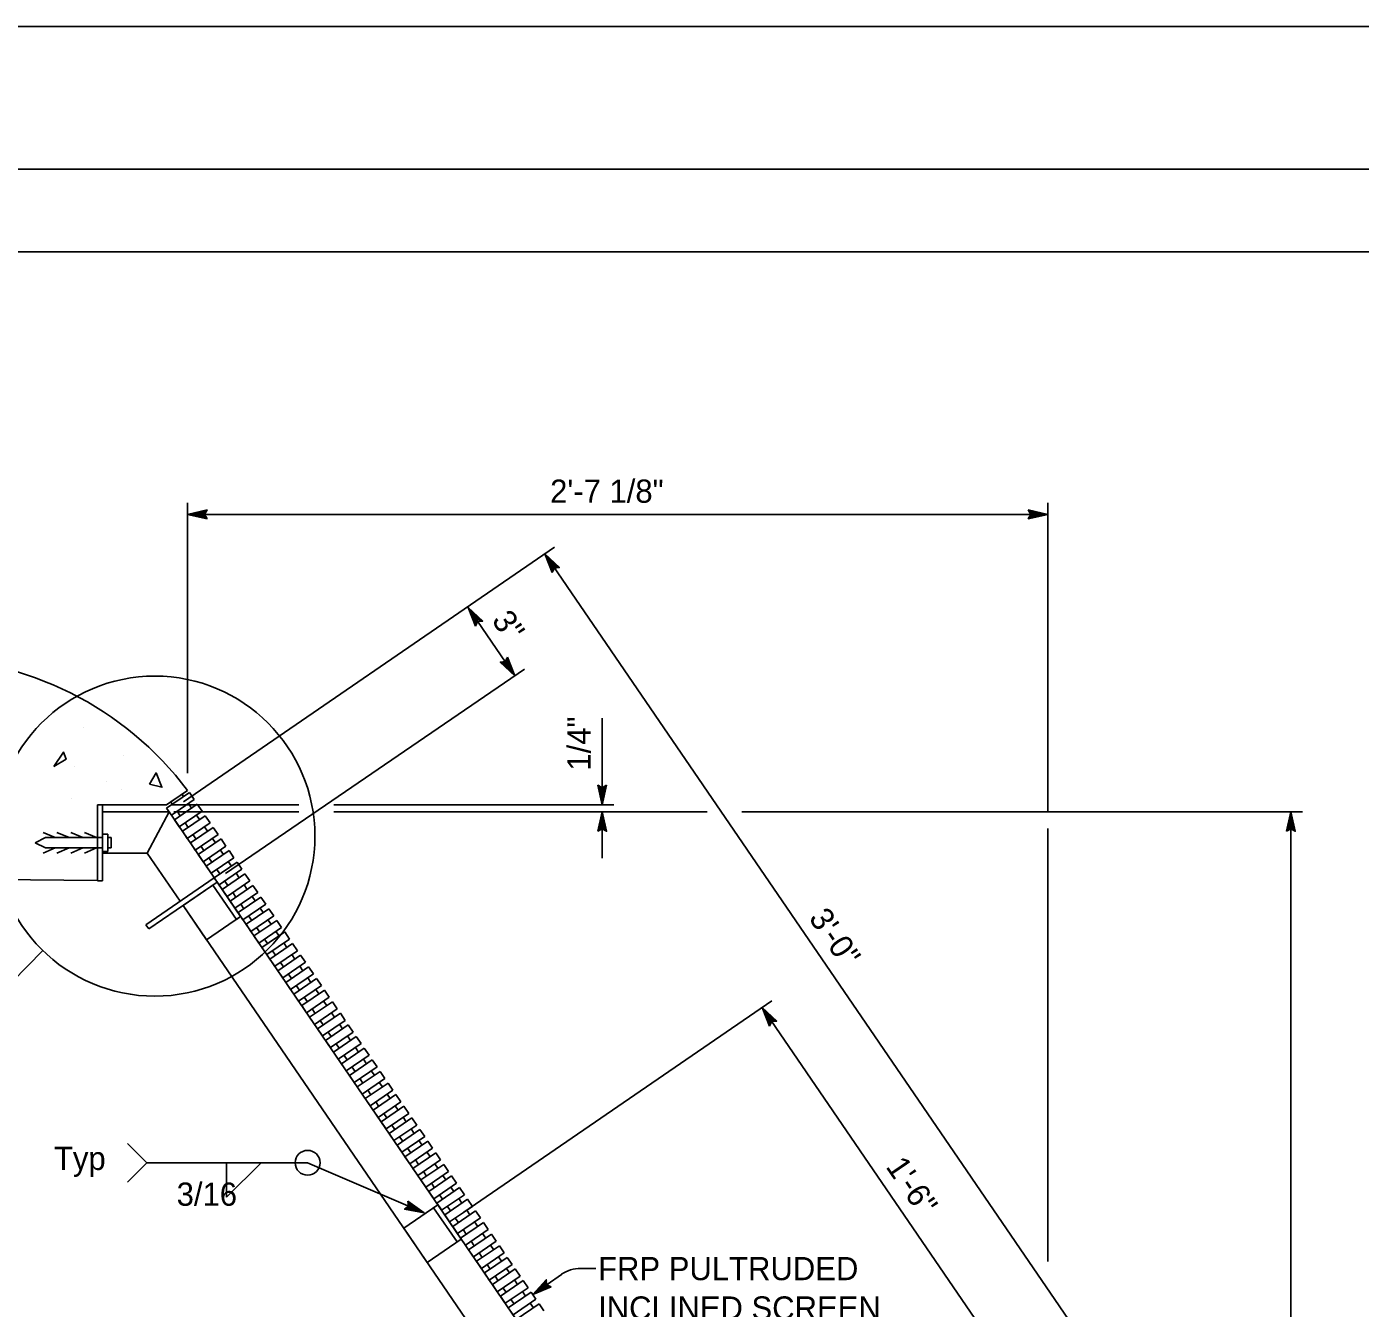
# Model space of a CAD drawing. Extents: x -893 to 867, y -474 to 712.
# Drawn here: x 59.7 to 462.1, y 325 to 712 of the extents above; entities that cross this region are included whole.
import ezdxf

# ---------------------------------------------------------------- set-up
doc = ezdxf.new("R2010")
doc.units = 0
for name, color, linetype in [('60 Nongeo Data', 7, 'Continuous'), ('border_PLOTTING-ELEMENTS', 7, 'Continuous'), ('border_rw_22x34_Cut_Lines', 7, 'Continuous'), ('border_SHEET', 7, 'Continuous')]:
    doc.layers.add(name, color=color, linetype=linetype)

msp = doc.modelspace()

# ---------------------------------------------------------------- linework, layer by layer
at = {"layer": '60 Nongeo Data'}
for p, q in [((108.22, 486.64), (108.22, 568.23)), ((367.79, 475.17), (367.79, 568.23)), ((108.22, 564.73), (367.79, 564.73)), ((106.97, 477.92), (218.91, 554.78)), ((216.02, 552.8), (385.32, 305.13)), ((192.86, 536.62), (206.97, 515.98)), ((119.64, 456.28), (209.86, 517.95)), ((233.34, 503.16), (233.34, 477.03)), ((108.22, 481.39), (101.84, 477.03)), ((108.77, 480.76), (101.89, 476.05)), ((103.14, 477.92), (106.58, 480.27)), ((106.58, 480.27), (107.05, 479.58)), ((108.77, 480.76), (110.23, 478.61)), ((101.84, 477.03), (81.01, 477.03)), ((81.01, 477.03), (81.01, 454.11)), ((82.57, 477.03), (82.57, 454.11)), ((102.64, 474.95), (82.57, 474.95)), ((96.05, 462.45), (102.64, 474.95)), ((101.89, 476.05), (103.35, 473.91)), ((367.79, 87.05), (102.64, 474.95)), ((103.14, 477.92), (103.61, 477.23)), ((103.34, 477.03), (141.83, 477.03)), ((110.23, 478.61), (103.35, 473.91)), ((104.14, 474.95), (141.83, 474.95)), ((111.17, 477.25), (104.29, 472.54)), ((105.07, 475.08), (106.01, 473.72)), ((112.63, 475.1), (105.75, 470.4)), ((108.51, 477.43), (109.45, 476.07)), ((111.17, 477.25), (112.63, 475.1)), ((152.33, 477.03), (236.84, 477.03)), ((152.33, 474.95), (236.84, 474.95)), ((152.37, 474.95), (264.97, 474.95)), ((233.34, 460.95), (233.34, 474.95)), ((275.47, 474.95), (444.65, 474.95)), ((441.15, 474.95), (441.15, 87.05)), ((104.29, 472.54), (105.75, 470.4)), ((113.56, 473.74), (106.68, 469.04)), ((107.47, 471.57), (108.4, 470.21)), ((115.03, 471.59), (108.15, 466.89)), ((110.91, 473.92), (111.84, 472.56)), ((113.56, 473.74), (115.03, 471.59)), ((62.26, 465.57), (65.41, 467.15)), ((64.67, 468.71), (68.3, 467.15)), ((65.41, 467.15), (82.57, 467.15)), ((68.84, 468.71), (72.47, 467.15)), ((73.01, 468.71), (76.63, 467.15)), ((77.17, 468.71), (80.8, 467.15)), ((82.57, 468.2), (82.57, 462.95)), ((82.57, 468.2), (84.13, 468.2)), ((84.13, 468.2), (84.13, 462.95)), ((84.13, 467.15), (85.18, 467.15)), ((85.18, 467.15), (85.18, 464)), ((106.68, 469.04), (108.15, 466.89)), ((115.96, 470.23), (109.08, 465.53)), ((109.87, 468.06), (110.8, 466.7)), ((117.43, 468.08), (110.55, 463.38)), ((113.31, 470.42), (114.24, 469.05)), ((115.71, 466.91), (116.64, 465.55)), ((115.96, 470.23), (117.43, 468.08)), ((367.79, 339.12), (367.79, 469.92)), ((62.26, 465.57), (65.41, 464)), ((64.67, 462.44), (68.3, 464)), ((65.41, 464), (82.57, 464)), ((68.84, 462.44), (72.47, 464)), ((73.01, 462.44), (76.63, 464)), ((77.17, 462.44), (80.8, 464)), ((84.13, 462.95), (82.57, 462.95)), ((85.18, 464), (84.13, 464)), ((109.08, 465.53), (110.55, 463.38)), ((118.36, 466.72), (111.48, 462.02)), ((112.27, 464.56), (113.2, 463.19)), ((119.83, 464.57), (112.95, 459.87)), ((120.76, 463.21), (113.88, 458.51)), ((118.11, 463.4), (119.04, 462.04)), ((118.36, 466.72), (119.83, 464.57)), ((120.76, 463.21), (122.23, 461.07)), ((96.05, 462.45), (82.57, 462.45)), ((105.99, 447.9), (96.05, 462.45)), ((111.48, 462.02), (112.95, 459.87)), ((114.67, 461.05), (115.6, 459.69)), ((122.23, 461.07), (115.35, 456.36)), ((123.16, 459.7), (116.28, 455)), ((120.51, 459.89), (121.44, 458.53)), ((123.16, 459.7), (124.62, 457.56)), ((-59.88, 455.55), (81.01, 454.14)), ((95.67, 440.85), (116.31, 454.95)), ((113.88, 458.51), (115.35, 456.36)), ((113.89, 458.52), (115.35, 456.37)), ((116.28, 455.01), (117.75, 452.86)), ((116.28, 455), (117.74, 452.86)), ((116.31, 454.95), (117.19, 453.66)), ((117.07, 457.54), (118, 456.18)), ((124.62, 457.56), (117.74, 452.86)), ((125.55, 456.2), (118.67, 451.49)), ((122.9, 456.38), (123.83, 455.02)), ((125.55, 456.2), (127.02, 454.05)), ((82.57, 454.11), (81.01, 454.11)), ((117.19, 453.66), (96.55, 439.56)), ((106.87, 446.61), (117.19, 453.66)), ((115.9, 452.78), (122.96, 442.46)), ((117.19, 453.66), (124.25, 443.34)), ((118.67, 451.49), (120.14, 449.35)), ((119.46, 454.03), (120.39, 452.67)), ((127.02, 454.05), (120.14, 449.35)), ((127.95, 452.69), (121.07, 447.98)), ((125.3, 452.87), (126.23, 451.51)), ((127.95, 452.69), (129.42, 450.54)), ((121.07, 447.98), (122.54, 445.84)), ((121.86, 450.52), (122.79, 449.16)), ((129.42, 450.54), (122.54, 445.84)), ((130.35, 449.18), (123.47, 444.48)), ((124.26, 447.01), (125.19, 445.65)), ((131.82, 447.03), (124.94, 442.33)), ((127.7, 449.37), (128.63, 448)), ((130.35, 449.18), (131.82, 447.03)), ((246.9, 241.76), (106.87, 446.61)), ((106.87, 446.61), (113.93, 436.29)), ((113.93, 436.29), (124.25, 443.34)), ((123.47, 444.48), (124.94, 442.33)), ((132.75, 445.67), (125.87, 440.97)), ((126.66, 443.51), (127.59, 442.14)), ((134.22, 443.52), (127.34, 438.82)), ((130.1, 445.86), (131.03, 444.49)), ((132.75, 445.67), (134.22, 443.52)), ((96.55, 439.56), (95.67, 440.85)), ((125.87, 440.97), (127.34, 438.82)), ((135.15, 442.16), (128.27, 437.46)), ((129.06, 440), (129.99, 438.64)), ((136.61, 440.02), (129.73, 435.31)), ((137.55, 438.65), (130.67, 433.95)), ((132.5, 442.35), (133.43, 440.99)), ((134.89, 438.84), (135.83, 437.48)), ((135.15, 442.16), (136.61, 440.02)), ((137.55, 438.65), (139.01, 436.51)), ((128.27, 437.46), (129.73, 435.31)), ((131.45, 436.49), (132.39, 435.13)), ((139.01, 436.51), (132.13, 431.8)), ((139.94, 435.15), (133.06, 430.44)), ((137.29, 435.33), (138.22, 433.97)), ((139.94, 435.15), (141.41, 433)), ((-10.16, 356.74), (64.54, 433.06)), ((130.67, 433.95), (132.13, 431.8)), ((133.85, 432.98), (134.78, 431.62)), ((141.41, 433), (134.53, 428.3)), ((142.34, 431.64), (135.46, 426.93)), ((139.69, 431.82), (140.62, 430.46)), ((142.34, 431.64), (143.81, 429.49)), ((133.06, 430.44), (134.53, 428.3)), ((135.46, 426.93), (136.93, 424.79)), ((136.25, 429.47), (137.18, 428.11)), ((143.81, 429.49), (136.93, 424.79)), ((144.74, 428.13), (137.86, 423.43)), ((142.09, 428.31), (143.02, 426.95)), ((144.74, 428.13), (146.21, 425.98)), ((137.86, 423.43), (139.33, 421.28)), ((138.65, 425.96), (139.58, 424.6)), ((146.21, 425.98), (139.33, 421.28)), ((147.14, 424.62), (140.26, 419.92)), ((144.49, 424.81), (145.42, 423.44)), ((147.14, 424.62), (148.61, 422.47)), ((140.26, 419.92), (141.73, 417.77)), ((141.05, 422.45), (141.98, 421.09)), ((148.61, 422.47), (141.73, 417.77)), ((149.54, 421.11), (142.66, 416.41)), ((143.45, 418.95), (144.38, 417.58)), ((151, 418.96), (144.12, 414.26)), ((146.89, 421.3), (147.82, 419.94)), ((149.54, 421.11), (151, 418.96)), ((142.66, 416.41), (144.12, 414.26)), ((151.93, 417.6), (145.05, 412.9)), ((145.84, 415.44), (146.77, 414.08)), ((153.4, 415.46), (146.52, 410.75)), ((149.28, 417.79), (150.21, 416.43)), ((151.93, 417.6), (153.4, 415.46)), ((191.62, 354.08), (284.47, 417.84)), ((281.58, 415.86), (366.23, 292.03)), ((145.05, 412.9), (146.52, 410.75)), ((154.33, 414.09), (147.45, 409.39)), ((148.24, 411.93), (149.17, 410.57)), ((155.8, 411.95), (148.92, 407.25)), ((156.73, 410.59), (149.85, 405.88)), ((151.68, 414.28), (152.61, 412.92)), ((154.08, 410.77), (155.01, 409.41)), ((154.33, 414.09), (155.8, 411.95)), ((156.73, 410.59), (158.2, 408.44)), ((147.45, 409.39), (148.92, 407.25)), ((150.64, 408.42), (151.57, 407.06)), ((158.2, 408.44), (151.32, 403.74)), ((159.13, 407.08), (152.25, 402.38)), ((156.48, 407.26), (157.41, 405.9)), ((159.13, 407.08), (160.6, 404.93)), ((149.85, 405.88), (151.32, 403.74)), ((152.26, 402.38), (153.72, 400.23)), ((153.04, 404.91), (153.97, 403.55)), ((160.6, 404.93), (153.72, 400.23)), ((161.53, 403.57), (154.65, 398.87)), ((158.88, 403.76), (159.81, 402.39)), ((161.53, 403.57), (162.99, 401.42)), ((152.25, 402.38), (153.72, 400.23)), ((154.65, 398.87), (156.11, 396.72)), ((155.44, 401.4), (156.37, 400.04)), ((162.99, 401.42), (156.11, 396.72)), ((163.93, 400.06), (157.05, 395.36)), ((161.27, 400.25), (162.21, 398.89)), ((163.93, 400.06), (165.39, 397.91)), ((157.05, 395.36), (158.51, 393.21)), ((157.83, 397.9), (158.77, 396.53)), ((165.39, 397.91), (158.51, 393.21)), ((166.32, 396.55), (159.44, 391.85)), ((160.23, 394.39), (161.16, 393.03)), ((167.79, 394.41), (160.91, 389.7)), ((163.67, 396.74), (164.6, 395.38)), ((166.32, 396.55), (167.79, 394.41)), ((159.44, 391.85), (160.91, 389.7)), ((168.72, 393.04), (161.84, 388.34)), ((162.63, 390.88), (163.56, 389.52)), ((170.19, 390.9), (163.31, 386.19)), ((166.07, 393.23), (167, 391.87)), ((168.72, 393.04), (170.19, 390.9)), ((161.84, 388.34), (163.31, 386.19)), ((171.12, 389.54), (164.24, 384.83)), ((165.03, 387.37), (165.96, 386.01)), ((172.59, 387.39), (165.71, 382.69)), ((168.47, 389.72), (169.4, 388.36)), ((171.12, 389.54), (172.59, 387.39)), ((164.24, 384.83), (165.71, 382.69)), ((173.52, 386.03), (166.64, 381.32)), ((167.43, 383.86), (168.36, 382.5)), ((174.99, 383.88), (168.11, 379.18)), ((175.92, 382.52), (169.04, 377.82)), ((170.87, 386.21), (171.8, 384.85)), ((173.27, 382.7), (174.2, 381.34)), ((173.52, 386.03), (174.99, 383.88)), ((175.92, 382.52), (177.38, 380.37)), ((166.64, 381.32), (168.11, 379.18)), ((169.83, 380.35), (170.76, 378.99)), ((177.38, 380.37), (170.5, 375.67)), ((178.31, 379.01), (171.43, 374.31)), ((175.66, 379.2), (176.59, 377.83)), ((178.31, 379.01), (179.78, 376.86)), ((95.92, 368.97), (90.09, 374.8)), ((169.04, 377.82), (170.5, 375.67)), ((171.43, 374.31), (172.9, 372.16)), ((172.22, 376.85), (173.15, 375.48)), ((179.78, 376.86), (172.9, 372.16)), ((180.71, 375.5), (173.83, 370.8)), ((178.06, 375.69), (178.99, 374.33)), ((180.71, 375.5), (182.18, 373.36)), ((173.83, 370.8), (175.3, 368.65)), ((174.62, 373.34), (175.55, 371.97)), ((182.18, 373.36), (175.3, 368.65)), ((183.11, 371.99), (176.23, 367.29)), ((180.46, 372.18), (181.39, 370.82)), ((183.11, 371.99), (184.58, 369.85)), ((95.92, 368.97), (90.09, 363.13)), ((95.92, 368.97), (144.45, 368.97)), ((120, 358.57), (120, 368.97)), ((120, 358.57), (130.4, 368.97)), ((179.64, 353.82), (144.45, 368.97)), ((176.23, 367.29), (177.7, 365.14)), ((177.02, 369.83), (177.95, 368.47)), ((184.58, 369.85), (177.7, 365.14)), ((185.51, 368.48), (178.63, 363.78)), ((179.42, 366.32), (180.35, 364.96)), ((186.98, 366.34), (180.1, 361.64)), ((182.86, 368.67), (183.79, 367.31)), ((185.51, 368.48), (186.98, 366.34)), ((178.63, 363.78), (180.1, 361.64)), ((187.91, 364.98), (181.03, 360.27)), ((181.82, 362.81), (182.75, 361.45)), ((189.37, 362.83), (182.49, 358.13)), ((185.26, 365.16), (186.19, 363.8)), ((187.91, 364.98), (189.37, 362.83)), ((181.03, 360.27), (182.49, 358.13)), ((190.31, 361.47), (183.43, 356.77)), ((184.21, 359.3), (185.15, 357.94)), ((191.77, 359.32), (184.89, 354.62)), ((187.65, 361.65), (188.59, 360.29)), ((190.05, 358.15), (190.98, 356.78)), ((190.31, 361.47), (191.77, 359.32)), ((173.44, 349.22), (183.76, 356.27)), ((182.47, 355.39), (189.53, 345.07)), ((183.43, 356.77), (184.9, 354.62)), ((183.43, 356.77), (184.89, 354.62)), ((183.76, 356.27), (190.82, 345.95)), ((192.7, 357.96), (185.82, 353.26)), ((186.61, 355.79), (187.54, 354.43)), ((194.17, 355.81), (187.29, 351.11)), ((195.1, 354.45), (188.22, 349.75)), ((192.45, 354.64), (193.38, 353.28)), ((192.7, 357.96), (194.17, 355.81)), ((195.1, 354.45), (196.57, 352.3)), ((185.82, 353.26), (187.29, 351.11)), ((189.01, 352.29), (189.94, 350.92)), ((196.57, 352.3), (189.69, 347.6)), ((197.5, 350.94), (190.62, 346.24)), ((194.85, 351.13), (195.78, 349.77)), ((197.5, 350.94), (198.97, 348.8)), ((173.44, 349.22), (180.5, 338.9)), ((188.22, 349.75), (189.69, 347.6)), ((190.62, 346.24), (192.09, 344.09)), ((191.41, 348.78), (192.34, 347.42)), ((198.97, 348.8), (192.09, 344.09)), ((199.9, 347.43), (193.02, 342.73)), ((197.25, 347.62), (198.18, 346.26)), ((199.9, 347.43), (201.36, 345.29)), ((180.5, 338.9), (190.82, 345.95)), ((193.02, 342.73), (194.49, 340.58)), ((193.81, 345.27), (194.74, 343.91)), ((201.36, 345.29), (194.49, 340.58)), ((202.3, 343.93), (195.42, 339.22)), ((199.65, 344.11), (200.58, 342.75)), ((202.3, 343.93), (203.76, 341.78)), ((195.42, 339.22), (196.88, 337.08)), ((196.21, 341.76), (197.14, 340.4)), ((203.76, 341.78), (196.88, 337.08)), ((204.69, 340.42), (197.81, 335.71)), ((198.6, 338.25), (199.53, 336.89)), ((206.16, 338.27), (199.28, 333.57)), ((202.04, 340.6), (202.97, 339.24)), ((204.69, 340.42), (206.16, 338.27)), ((197.81, 335.71), (199.28, 333.57)), ((207.09, 336.91), (200.21, 332.21)), ((201, 334.74), (201.93, 333.38)), ((208.56, 334.76), (201.68, 330.06)), ((204.44, 337.09), (205.37, 335.73)), ((207.09, 336.91), (208.56, 334.76)), ((200.21, 332.21), (201.68, 330.06)), ((209.49, 333.4), (202.61, 328.7)), ((203.4, 331.24), (204.33, 329.87)), ((210.96, 331.25), (204.08, 326.55)), ((206.84, 333.59), (207.77, 332.22)), ((209.24, 330.08), (210.17, 328.72)), ((209.49, 333.4), (210.96, 331.25)), ((202.61, 328.7), (204.08, 326.55)), ((211.89, 329.89), (205.01, 325.19)), ((205.8, 327.73), (206.73, 326.36)), ((213.36, 327.75), (206.48, 323.04)), ((214.29, 326.38), (207.41, 321.68)), ((211.64, 326.57), (212.57, 325.21)), ((211.89, 329.89), (213.36, 327.75)), ((214.29, 326.38), (215.75, 324.24)), ((205.01, 325.19), (206.48, 323.04))]:
    msp.add_line(p, q, dxfattribs=at)
for points in [[(114.13, 563.42), (108.22, 564.73), (114.13, 566.04), (113.92, 565.69), (109.59, 564.74), (113.92, 563.76), (113.71, 564.11), (110.94, 564.73), (113.71, 565.35), (113.5, 565), (112.3, 564.73), (113.5, 564.46), (113.34, 564.73), (114.13, 566.04), (113.34, 564.73)], [(361.88, 566.05), (367.79, 564.73), (361.88, 563.42), (362.09, 563.77), (366.42, 564.73), (362.09, 565.7), (362.3, 565.35), (365.07, 564.74), (362.3, 564.12), (362.51, 564.47), (363.71, 564.74), (362.51, 565.01), (362.67, 564.73), (361.88, 563.42), (362.67, 564.73)], [(218.27, 547.18), (216.02, 552.8), (220.44, 548.67), (220.03, 548.64), (216.8, 551.67), (218.44, 547.55), (218.61, 547.92), (217.56, 550.56), (219.62, 548.62), (219.22, 548.6), (218.32, 549.43), (218.78, 548.29), (218.91, 548.58), (220.44, 548.67), (218.91, 548.58)], [(195.11, 531), (192.86, 536.62), (197.28, 532.48), (196.87, 532.46), (193.64, 535.49), (195.28, 531.37), (195.45, 531.74), (194.4, 534.37), (196.47, 532.43), (196.06, 532.41), (195.16, 533.25), (195.62, 532.11), (195.75, 532.39), (197.28, 532.48), (195.75, 532.39)], [(204.73, 521.6), (206.97, 515.98), (202.56, 520.12), (202.97, 520.14), (206.2, 517.11), (204.56, 521.23), (204.39, 520.86), (205.44, 518.23), (203.37, 520.16), (203.78, 520.19), (204.67, 519.35), (204.22, 520.49), (204.08, 520.2), (202.56, 520.12), (204.08, 520.2)], [(67.85, 488.61), (70.81, 492.97), (71.6, 490.79)], [(96.76, 483.32), (98.73, 486.68), (100.52, 482.33)], [(234.66, 482.94), (233.34, 477.03), (232.03, 482.94), (232.38, 482.73), (233.33, 478.4), (234.31, 482.73), (233.96, 482.52), (233.34, 479.75), (232.73, 482.52), (233.07, 482.31), (233.34, 481.11), (233.61, 482.31), (233.34, 482.15), (232.03, 482.94), (233.34, 482.15)], [(232.02, 469.04), (233.34, 474.95), (234.65, 469.04), (234.3, 469.25), (233.34, 473.58), (232.37, 469.25), (232.72, 469.46), (233.33, 472.23), (233.95, 469.46), (233.6, 469.67), (233.33, 470.87), (233.07, 469.67), (233.34, 469.83), (234.65, 469.04), (233.34, 469.83)], [(439.83, 469.04), (441.15, 474.95), (442.46, 469.04), (442.11, 469.25), (441.15, 473.58), (440.18, 469.25), (440.53, 469.46), (441.15, 472.23), (441.76, 469.46), (441.41, 469.67), (441.15, 470.87), (440.88, 469.67), (441.15, 469.83), (442.46, 469.04), (441.15, 469.83)], [(115.9, 452.78), (117.19, 453.66), (124.25, 443.34), (122.96, 442.46)], [(283.83, 410.24), (281.58, 415.86), (286, 411.73), (285.59, 411.7), (282.36, 414.73), (284, 410.61), (284.17, 410.98), (283.12, 413.62), (285.18, 411.68), (284.78, 411.66), (283.88, 412.49), (284.34, 411.35), (284.47, 411.64), (286, 411.73), (284.47, 411.64)], [(174.74, 357.37), (179.64, 353.82), (173.7, 354.96), (174.03, 355.19), (178.38, 354.36), (174.79, 356.97), (174.84, 356.56), (177.14, 354.9), (174.36, 355.43), (174.69, 355.67), (175.9, 355.44), (174.9, 356.16), (174.94, 355.85), (173.7, 354.96), (174.94, 355.85)], [(182.47, 355.39), (183.76, 356.27), (190.82, 345.95), (189.53, 345.07)], [(217.96, 331.5), (212.36, 329.2), (216.45, 333.65), (216.48, 333.25), (213.48, 329.98), (217.59, 331.67), (217.22, 331.83), (214.59, 330.75), (216.51, 332.84), (216.54, 332.44), (215.71, 331.53), (216.85, 332), (216.56, 332.13), (216.45, 333.65), (216.56, 332.13)]]:
    msp.add_lwpolyline(points, close=True, dxfattribs=at)
for points in [[(212.36, 329.2), (221.08, 335.29)], [(226.81, 337.1), (231.43, 337.1)]]:
    msp.add_lwpolyline(points, dxfattribs=at)
for centre, radius in [((98.34, 467.58), 48.31), ((144.45, 368.97), 3.75)]:
    msp.add_circle(centre, radius, dxfattribs=at)
for centre, radius, start, end in [((28.26, 421.33), 100, 36.9108, 90.0207), ((226.81, 327.1), 10, 90, 124.9646)]:
    msp.add_arc(centre, radius, start, end, dxfattribs=at)
at = {"layer": 'border_PLOTTING-ELEMENTS'}
for points in [[(-893.45, -474.04), (866.55, -474.04), (866.55, 711.96), (-893.45, 711.96)], [(-863.45, 668.96), (836.55, 668.96), (836.55, -431.04), (-863.45, -431.04)]]:
    msp.add_lwpolyline(points, close=True, dxfattribs=at)
at = {"layer": 'border_rw_22x34_Cut_Lines'}
msp.add_lwpolyline([(-863.45, 668.96), (836.55, 668.96), (836.55, -431.04), (-863.45, -431.04)], close=True, dxfattribs=at)
at = {"layer": 'border_SHEET'}
msp.add_line((-813.45, 643.96), (811.55, 643.96), dxfattribs=at)

# ---------------------------------------------------------------- texts
at = {"layer": '60 Nongeo Data'}
for s, height, p in [('2\'-7 1/8"', 7, (217.62, 568.23)), ('.', 0.8, (76.62, 500.2)), ('.', 0.8, (88.61, 491.77)), ('.', 0.8, (73.91, 488.51)), ('.', 0.8, (83.56, 484.04)), ('.', 0.8, (72.92, 478.97)), ('.', 0.8, (88.12, 481.61)), ('Typ', 7, (67.92, 366.8)), ('3/16', 7, (104.94, 356)), ('FRP PULTRUDED', 7, (232.09, 333.53)), ('INCLINED SCREEN', 7, (232.09, 321.63))]:
    msp.add_text(s, height=height, dxfattribs=at).set_placement(p)
for s, rotation, p in [('3"', 304.3541, (199.79, 532.7)), ('1/4"', 90, (229.84, 487.36)), ('3\'-0"', 304.3541, (295.45, 442.81)), ('1\'-6"', 304.3541, (318.69, 367.79))]:
    msp.add_text(s, height=7, rotation=rotation, dxfattribs=at).set_placement(p)

doc.saveas('drawing.dxf')
